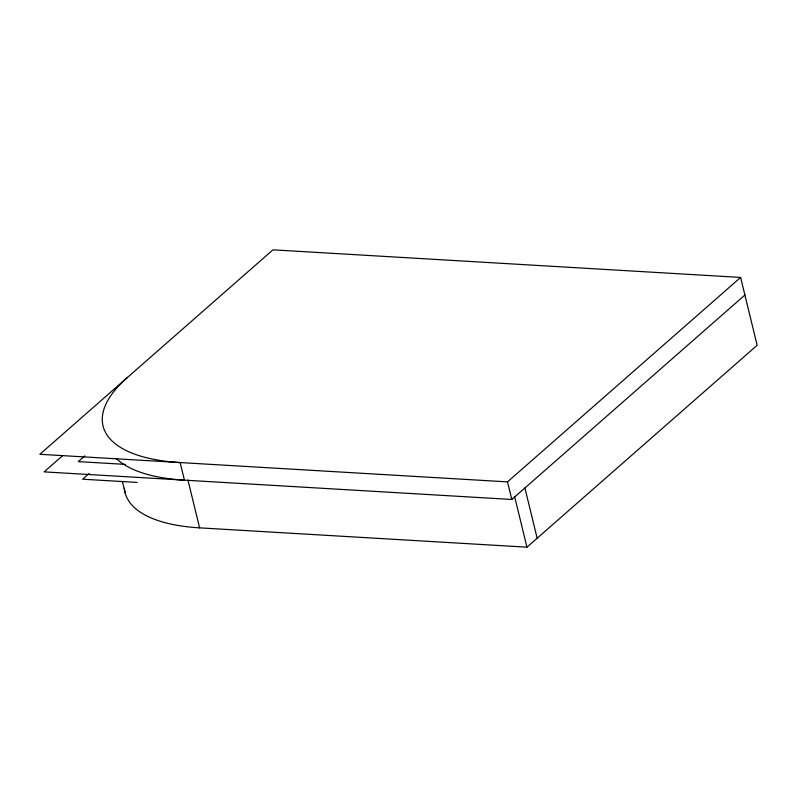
<?xml version="1.0" encoding="UTF-8"?>
<svg xmlns="http://www.w3.org/2000/svg" width="797" height="797" viewBox="0 0 797 797"><rect width="100%" height="100%" fill="white"/><g stroke="black" fill="none" stroke-linecap="round" stroke-linejoin="round"><path stroke-width="1.2" d="M62.863 455.456L44.134 471.874L511.794 499.47L744.896 295.02M84.821 455.894L78.295 461.612L125.408 464.392M89.105 473.478L82.579 479.206L137.134 482.424M740.612 277.426L272.953 249.83L39.85 454.29L507.51 481.876L740.612 277.426L757.15 345.27L526.956 547.17L199.599 527.853A163.694 65.533 -13.7 0 1 124.392 488.262M524.904 487.963L537.158 538.224M514.703 496.91L526.956 547.17M507.51 481.876L511.794 499.47M187.933 479.993L199.599 527.853M122.359 481.368L125.278 493.333M127.261 377.619A169.333 67.795 -13.7 0 0 180.142 462.559L184.436 480.153A169.333 67.795 -13.7 0 1 116.342 458.564"/></g></svg>
